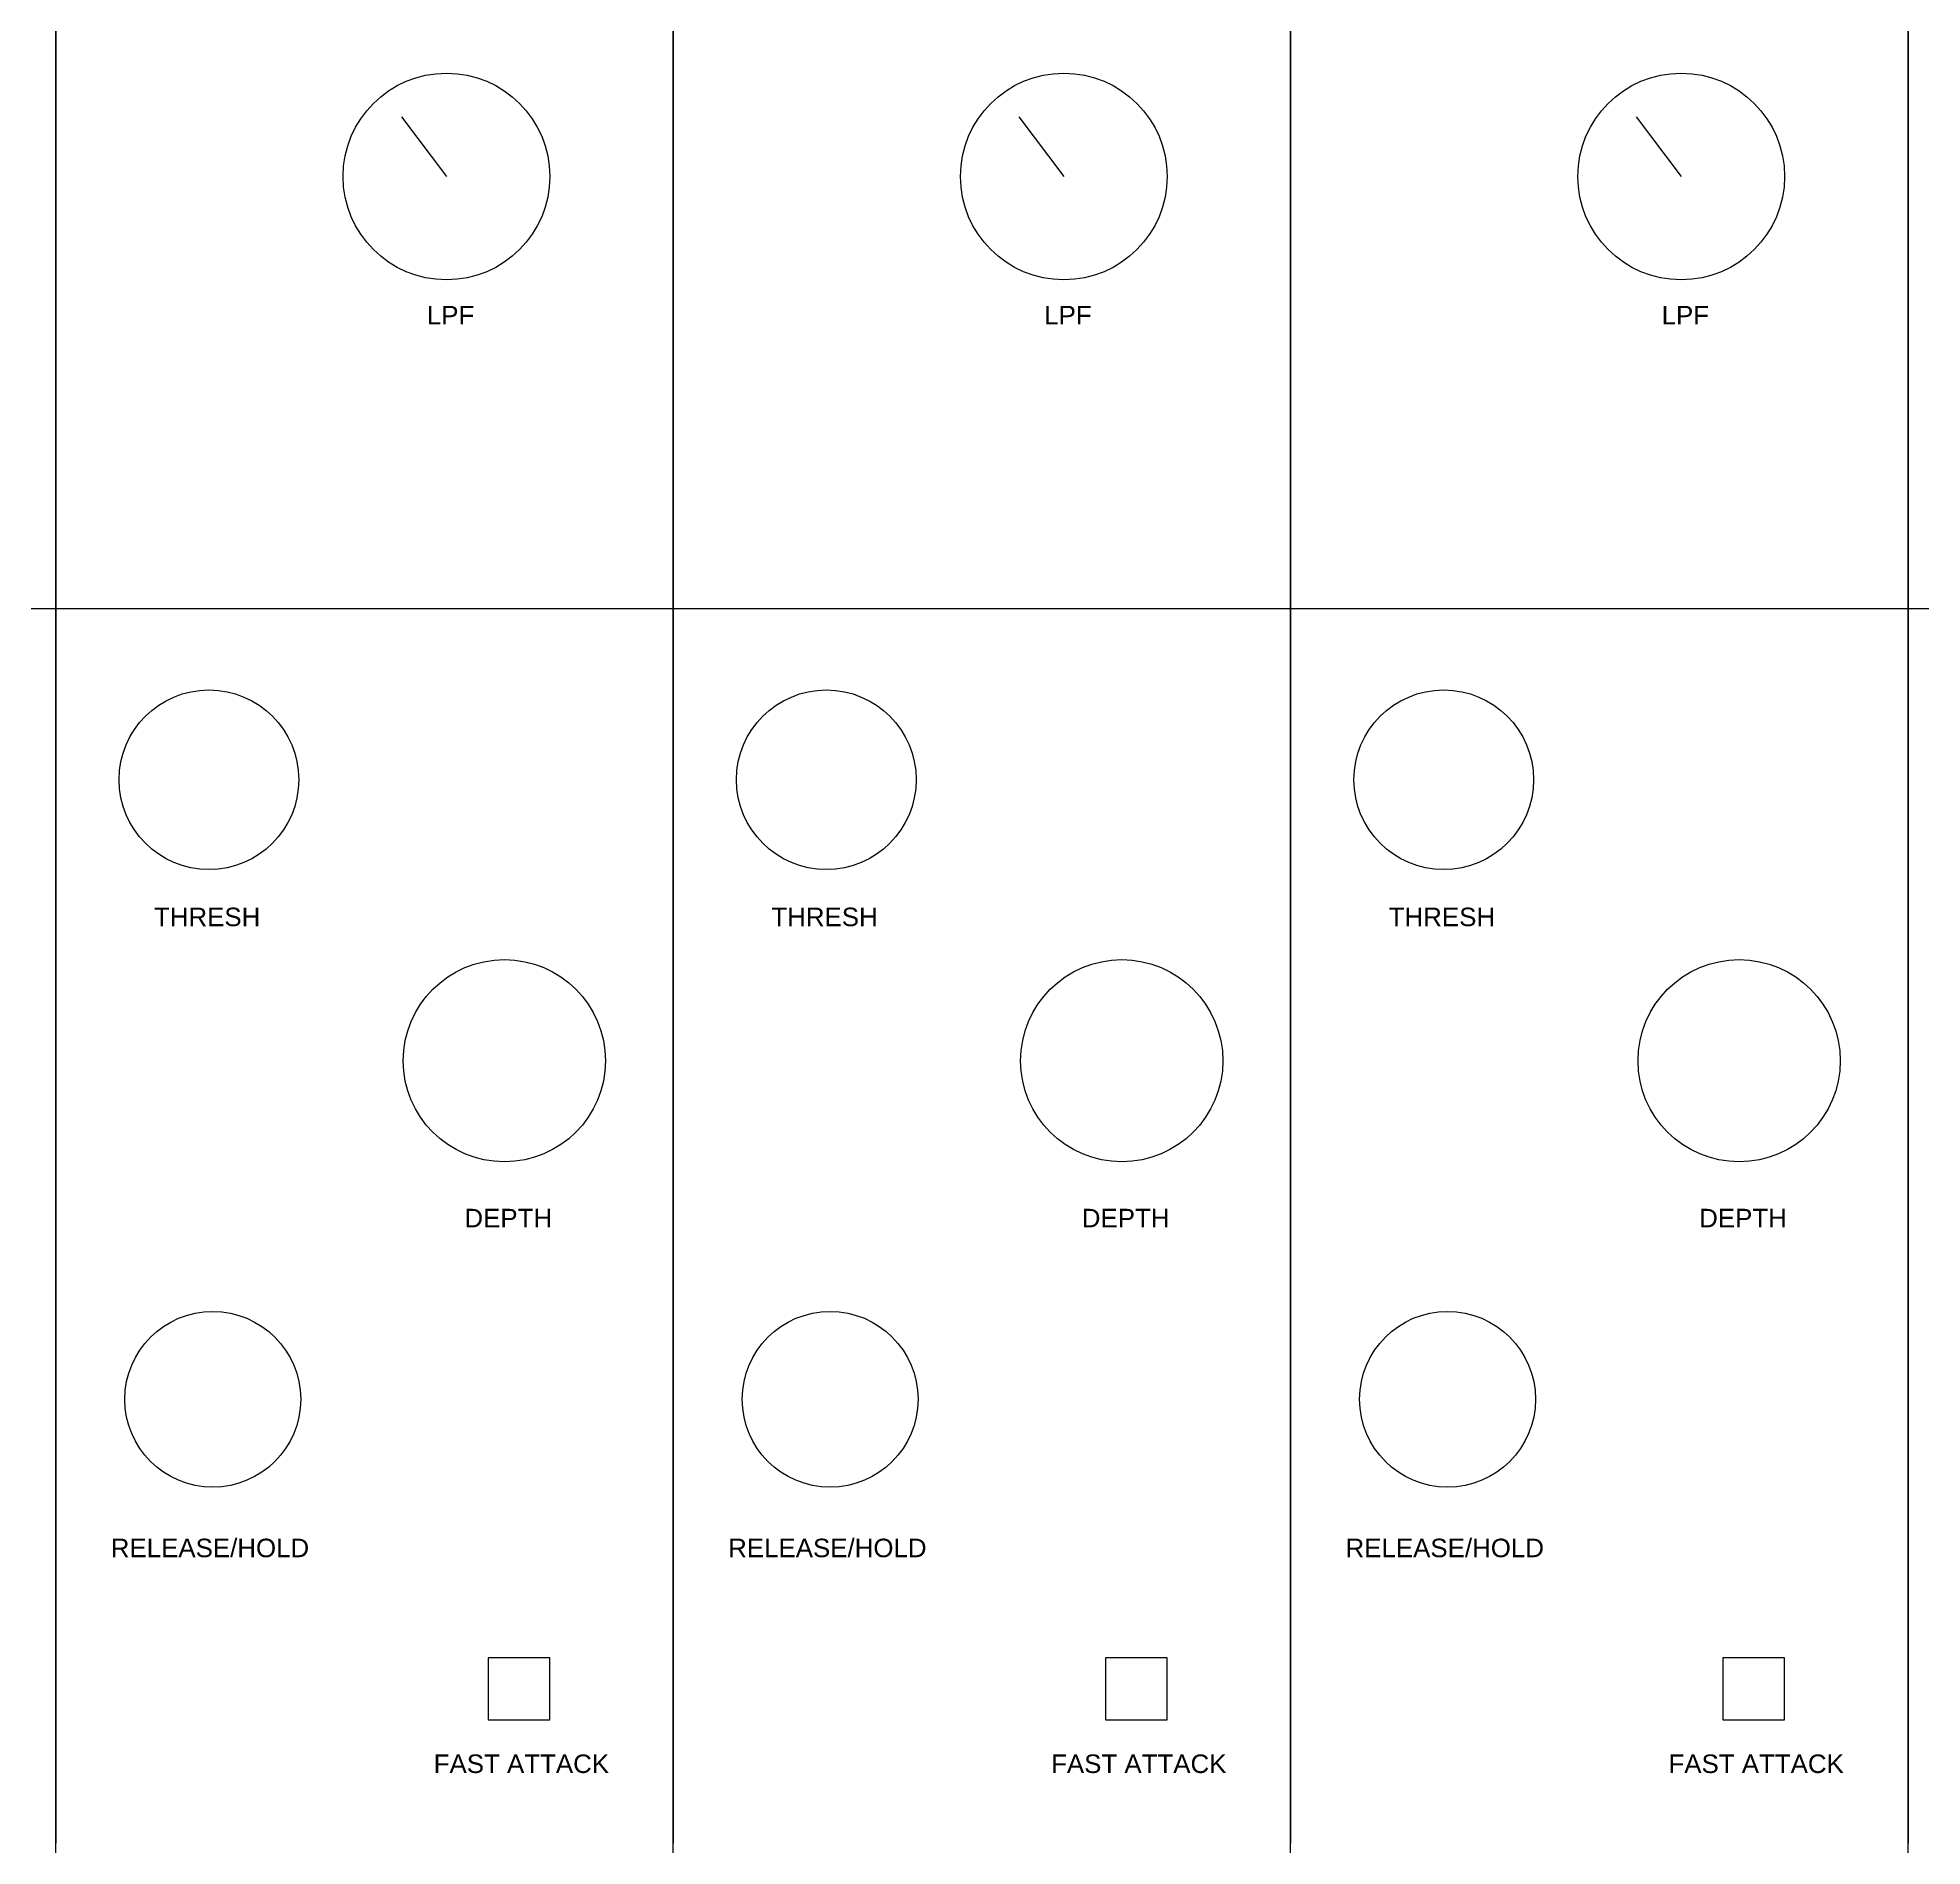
# Model space of a CAD drawing. Header units: inches. Extents: x 0 to 1600, y -1400 to 2600.
# Drawn here: x 397.3 to 702.5, y 439.5 to 732.5 of the extents above; entities that cross this region are included whole.
import ezdxf

# ---------------------------------------------------------------- set-up
doc = ezdxf.new("R2010")
doc.units = ezdxf.units.IN
doc.header["$MEASUREMENT"] = 0
doc.layers.get('0').update_dxf_attribs({"lineweight": 25, "true_color": 0xffffff})
doc.styles.add('textstyle103', font='')
doc.styles.add('textstyle105', font='')
doc.styles.add('textstyle106', font='')
doc.styles.add('textstyle120', font='')
doc.styles.add('textstyle122', font='')
doc.styles.add('textstyle123', font='')
doc.styles.add('textstyle135', font='')
doc.styles.add('textstyle137', font='')
doc.styles.add('textstyle138', font='')
doc.styles.add('textstyle153', font='')
doc.styles.add('textstyle155', font='')
doc.styles.add('textstyle156', font='')
doc.styles.add('textstyle88', font='')
doc.styles.add('textstyle90', font='')
doc.styles.add('textstyle91', font='')
doc.styles.get('textstyle103').set_extended_font_data('Liberation Sans')
doc.styles.get('textstyle105').set_extended_font_data('Liberation Sans')
doc.styles.get('textstyle106').set_extended_font_data('Liberation Sans')
doc.styles.get('textstyle120').set_extended_font_data('Liberation Sans')
doc.styles.get('textstyle122').set_extended_font_data('Liberation Sans')
doc.styles.get('textstyle123').set_extended_font_data('Liberation Sans')
doc.styles.get('textstyle135').set_extended_font_data('Liberation Sans')
doc.styles.get('textstyle137').set_extended_font_data('Liberation Sans')
doc.styles.get('textstyle138').set_extended_font_data('Liberation Sans')
doc.styles.get('textstyle153').set_extended_font_data('Liberation Sans')
doc.styles.get('textstyle155').set_extended_font_data('Liberation Sans')
doc.styles.get('textstyle156').set_extended_font_data('Liberation Sans')
doc.styles.get('textstyle88').set_extended_font_data('Liberation Sans')
doc.styles.get('textstyle90').set_extended_font_data('Liberation Sans')
doc.styles.get('textstyle91').set_extended_font_data('Liberation Sans')

msp = doc.modelspace()

# ---------------------------------------------------------------- linework, layer by layer
for p, q in [((400.22, -1400), (400.22, 1200)), ((500.22, -1400), (500.22, 1200)), ((600.22, -1400), (600.22, 1200)), ((700.22, -1400), (700.22, 1200)), ((400.22, 840), (400.22, 440)), ((500.22, 840), (500.22, 440)), ((600.22, 840), (600.22, 440)), ((700.22, 840), (700.22, 440)), ((456.2, 719.68), (463.48, 710)), ((556.2, 719.68), (563.48, 710)), ((656.2, 719.68), (663.48, 710)), ((350.22, 640), (400.22, 640)), ((400.22, 640), (450.22, 640)), ((450.22, 640), (500.22, 640)), ((500.22, 640), (550.22, 640)), ((550.22, 640), (600.22, 640)), ((600.22, 640), (650.22, 640)), ((650.22, 640), (700.22, 640)), ((700.22, 640), (750.22, 640)), ((470.22, 470), (470.22, 460)), ((480.22, 470), (470.22, 470)), ((480.22, 460), (480.22, 470)), ((570.22, 470), (570.22, 460)), ((580.22, 470), (570.22, 470)), ((580.22, 460), (580.22, 470)), ((670.22, 470), (670.22, 460)), ((680.22, 470), (670.22, 470)), ((680.22, 460), (680.22, 470)), ((470.22, 460), (480.22, 460)), ((570.22, 460), (580.22, 460)), ((670.22, 460), (680.22, 460))]:
    msp.add_line(p, q)
for centre, radius in [((463.48, 710), 16.74), ((563.48, 710), 16.74), ((663.48, 710), 16.74), ((425.01, 612.27), 14.55), ((525.01, 612.27), 14.55), ((625.01, 612.27), 14.55), ((472.86, 566.75), 16.38), ((572.86, 566.75), 16.38), ((672.86, 566.75), 16.38), ((425.63, 511.9), 14.24), ((525.63, 511.9), 14.24), ((625.63, 511.9), 14.24)]:
    msp.add_circle(centre, radius)

# ---------------------------------------------------------------- texts
at = {"char_height": 1, "attachment_point": 5}
for s, insert, style in [('\\C7;\\H3;LPF', (464.15, 687.54), 'textstyle153'), ('\\C7;\\H3;LPF', (564.15, 687.54), 'textstyle156'), ('\\C7;\\H3;LPF', (664.15, 687.54), 'textstyle155'), ('\\C7;\\H3;THRESH', (424.72, 590.03), 'textstyle88'), ('\\C7;\\H3;THRESH', (524.72, 590.03), 'textstyle91'), ('\\C7;\\H3;THRESH', (624.72, 590.03), 'textstyle90'), ('\\C7;\\H3;DEPTH', (473.49, 541.26), 'textstyle103'), ('\\C7;\\H3;DEPTH', (573.49, 541.26), 'textstyle106'), ('\\C7;\\H3;DEPTH', (673.49, 541.26), 'textstyle105'), ('\\C7;\\H3;RELEASE/HOLD', (425.18, 487.8), 'textstyle135'), ('\\C7;\\H3;RELEASE/HOLD', (525.18, 487.8), 'textstyle138'), ('\\C7;\\H3;RELEASE/HOLD', (625.18, 487.8), 'textstyle137'), ('\\C7;\\H3;FAST ATTACK', (475.62, 452.84), 'textstyle120'), ('\\C7;\\H3;FAST ATTACK', (575.62, 452.84), 'textstyle123'), ('\\C7;\\H3;FAST ATTACK', (675.62, 452.84), 'textstyle122')]:
    msp.add_mtext(s, dxfattribs=dict(at, insert=insert, style=style))

doc.saveas('drawing.dxf')
